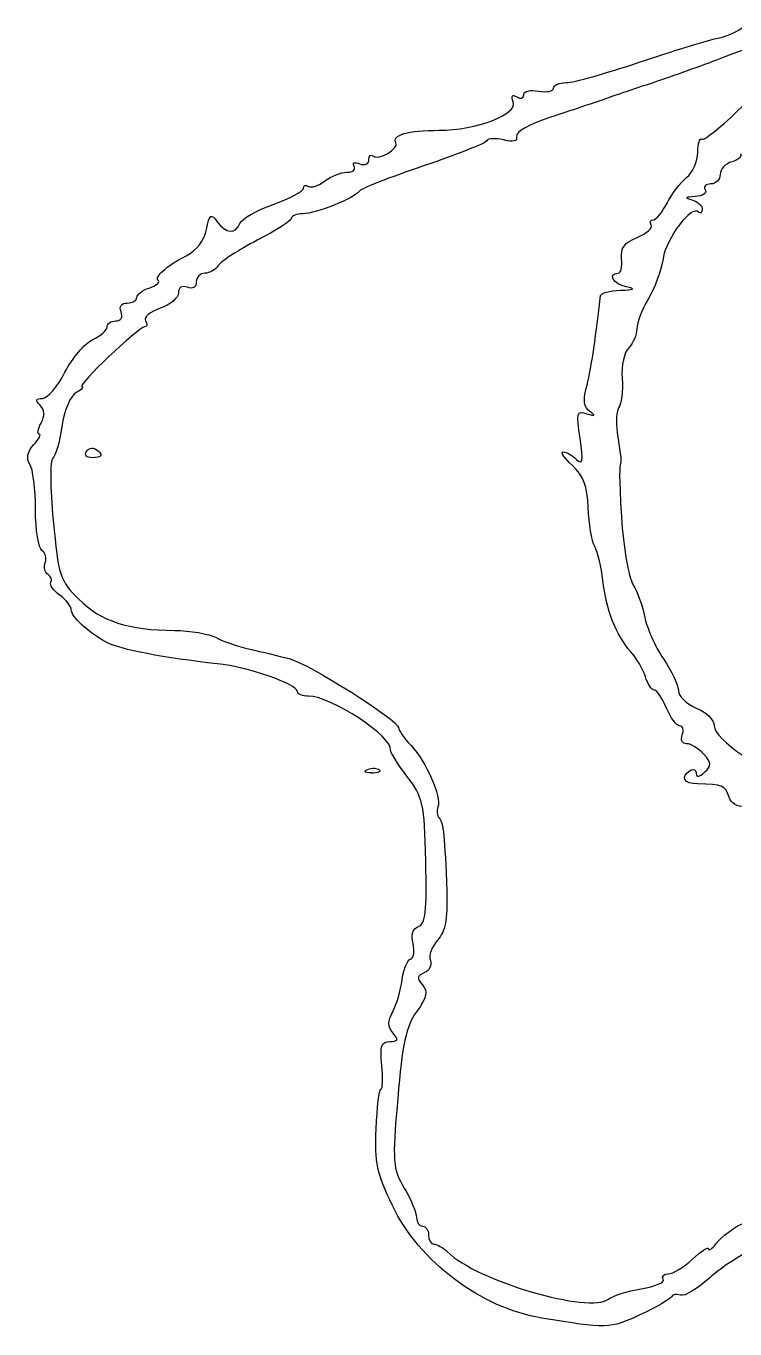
# Model space of a CAD drawing. Extents: x 164 to 448, y 306 to 448.
# Drawn here: x 214.93 to 235.54, y 333.66 to 371.52 of the extents above; entities that cross this region are included whole.
import ezdxf

# ---------------------------------------------------------------- set-up
doc = ezdxf.new("R2010")
doc.units = 0
doc.layers.add('Layer_1', color=7, linetype='CONTINUOUS')

msp = doc.modelspace()

# ---------------------------------------------------------------- linework, layer by layer
at = {"layer": 'Layer_1', "color": 7}
for points in [[(216.837859, 358.97417), (216.837831, 358.974454)], [(224.967112, 349.81526), (224.96724, 349.81611)]]:
    msp.add_lwpolyline(points, dxfattribs=at)
for points in [[(235.049899, 371.170403), (235.352625, 371.231631), (235.689338, 371.388387), (235.798089, 371.519206)], [(232.751254, 370.467043), (233.712748, 370.792998), (234.747139, 371.109487), (235.049899, 371.170403)], [(236.402991, 370.998425), (236.212673, 370.970079), (235.667492, 370.79263), (235.191591, 370.605146)], [(230.631313, 369.874375), (230.835776, 369.874375), (231.789759, 370.141115), (232.751254, 370.467043)], [(235.191591, 370.605146), (234.715669, 370.417776), (233.859059, 370.108035), (233.287971, 369.917235)], [(234.577324, 368.235043), (234.720615, 368.146318), (236.387591, 369.730346), (236.777698, 370.325707)], [(230.259518, 369.7128), (230.259518, 369.801524), (230.426762, 369.874375), (230.631313, 369.874375)], [(233.287971, 369.917235), (232.716886, 369.726463), (232.016012, 369.489061), (231.730466, 369.389906)], [(229.092644, 369.31595), (229.024301, 369.493115), (229.058912, 369.542438), (229.1918, 369.460233)], [(229.1918, 369.460233), (229.303117, 369.391068), (229.394307, 369.419414), (229.394307, 369.521461)], [(229.394307, 369.521461), (229.394307, 369.62606), (229.58437, 369.673398), (229.826911, 369.629461)], [(229.826911, 369.629461), (230.064823, 369.586091), (230.259518, 369.623792), (230.259518, 369.7128)], [(226.936559, 368.490076), (228.015524, 368.490076), (229.23091, 368.955581), (229.092644, 369.31595)], [(231.730466, 369.389906), (231.444967, 369.290693), (230.744047, 369.055474), (230.172962, 368.867112)], [(230.172962, 368.867112), (229.570095, 368.668403), (229.15563, 368.436104), (229.184714, 368.313506)], [(225.679377, 368.134526), (225.544958, 368.351943), (226.033325, 368.490076), (226.936559, 368.490076)], [(225.004073, 367.746208), (225.157569, 367.592854), (225.789639, 367.956255), (225.679377, 368.134526)], [(228.326882, 368.186513), (228.294935, 368.115364), (227.464614, 367.786035), (226.481185, 367.45492)], [(228.809636, 368.209191), (228.575806, 368.267868), (228.35857, 368.25823), (228.326882, 368.186513)], [(229.184714, 368.313506), (229.218446, 368.170639), (229.097718, 368.136907), (228.809636, 368.209191)], [(234.456171, 367.847631), (234.456171, 368.101899), (234.510341, 368.27623), (234.577324, 368.235043)], [(224.626243, 367.517735), (224.782319, 367.458208), (224.894798, 367.506397), (224.894798, 367.63509)], [(224.894798, 367.63509), (224.894798, 367.756413), (224.94361, 367.806302), (225.004073, 367.746208)], [(234.131692, 367.115301), (234.310133, 367.263836), (234.456171, 367.593364), (234.456171, 367.847631)], [(235.698497, 367.818066), (235.750853, 367.733594), (235.638147, 367.62446), (235.449133, 367.57457)], [(223.614731, 367.018271), (223.795298, 367.154901), (224.083993, 367.269137), (224.256124, 367.272539)], [(224.256124, 367.272539), (224.428357, 367.274806), (224.52156, 367.355027), (224.463421, 367.44942)], [(224.463421, 367.44942), (224.403043, 367.547216), (224.472209, 367.576413), (224.626243, 367.517735)], [(226.481185, 367.45492), (225.49773, 367.123776), (224.655242, 366.791584), (224.609, 366.71675)], [(235.449133, 367.57457), (235.259864, 367.524964), (235.104948, 367.360554), (235.104948, 367.208816)], [(222.991243, 366.803121), (222.991243, 366.884759), (223.057828, 366.911121), (223.138814, 366.860948)], [(223.138814, 366.860948), (223.219602, 366.810208), (223.434167, 366.880791), (223.614731, 367.018271)], [(233.56167, 366.369335), (233.696713, 366.630973), (233.953262, 366.966794), (234.131692, 367.115301)], [(234.835146, 366.933005), (234.686696, 366.933005), (234.613477, 366.854769), (234.672324, 366.759808)], [(235.104948, 367.208816), (235.104948, 367.056879), (234.983511, 366.933005), (234.835146, 366.933005)], [(222.111927, 366.337871), (222.595569, 366.511918), (222.991243, 366.7212), (222.991243, 366.803121)], [(224.609, 366.71675), (224.486147, 366.517757), (223.348456, 366.066737), (222.969951, 366.066737)], [(234.379721, 366.566485), (234.086494, 366.549477), (234.060749, 366.525666), (234.282974, 366.466989)], [(234.282974, 366.466989), (234.44951, 366.423619), (234.585788, 366.30258), (234.585788, 366.198548)], [(234.672324, 366.759808), (234.730916, 366.664847), (234.599559, 366.577824), (234.379721, 366.566485)], [(221.141608, 365.784548), (221.191299, 365.914942), (221.628268, 366.163965), (222.111927, 366.337871)], [(233.162093, 365.893398), (233.246424, 365.893398), (233.42665, 366.107414), (233.56167, 366.369335)], [(234.480934, 366.114076), (234.270349, 366.32469), (233.545473, 365.373865), (233.447757, 364.759087)], [(234.585788, 366.198548), (234.585788, 366.094517), (234.538733, 366.056532), (234.480934, 366.114076)], [(220.173956, 365.608233), (220.263446, 366.055398), (220.30143, 366.082923), (220.484494, 365.832454)], [(220.484494, 365.832454), (220.738394, 365.485266), (221.018919, 365.464772), (221.141608, 365.784548)], [(222.644585, 365.937194), (222.644418, 365.866044), (222.196535, 365.576882), (221.649511, 365.295033)], [(222.969951, 366.066737), (222.791255, 366.066737), (222.644764, 366.00806), (222.644585, 365.937194)], [(232.697004, 365.380157), (232.972135, 365.493827), (233.154643, 365.656252), (233.102622, 365.740328)], [(233.102622, 365.740328), (233.050266, 365.8248), (233.077961, 365.893398), (233.162093, 365.893398)], [(219.584758, 364.847102), (219.893522, 365.006693), (220.109417, 365.285452), (220.173956, 365.608233)], [(232.242749, 364.754381), (232.207231, 365.074243), (232.314664, 365.221871), (232.697004, 365.380157)], [(221.649511, 365.295033), (221.102484, 365.013269), (220.59258, 364.682211), (220.516466, 364.559528)], [(218.772646, 364.112674), (218.650955, 364.23428), (218.987059, 364.538438), (219.584758, 364.847102)], [(232.139398, 364.335789), (232.221064, 364.335789), (232.268034, 364.524293), (232.242749, 364.754381)], [(233.447757, 364.759087), (233.392708, 364.411417), (233.19794, 363.882104), (233.015417, 363.582709)], [(220.127094, 364.336441), (219.989047, 364.336441), (219.876143, 364.221921), (219.876143, 364.082173)], [(220.516466, 364.559528), (220.440129, 364.436787), (220.265147, 364.336441), (220.127094, 364.336441)], [(232.379549, 363.938797), (232.013347, 364.008813), (231.815917, 364.335789), (232.139398, 364.335789)], [(218.145614, 363.632202), (218.145614, 363.720926), (218.307189, 363.8448), (218.504801, 363.907446)], [(218.504801, 363.907446), (218.702319, 363.970375), (218.822885, 364.062501), (218.772646, 364.112674)], [(219.616574, 363.927402), (219.45653, 363.98863), (219.357006, 363.927402), (219.357006, 363.765827)], [(219.876143, 364.082173), (219.876143, 363.927118), (219.774662, 363.86674), (219.616574, 363.927402)], [(231.629221, 363.68708), (231.637158, 363.75823), (231.897152, 363.827395), (232.206523, 363.840435)], [(232.206523, 363.840435), (232.613294, 363.857443), (232.661134, 363.884939), (232.379549, 363.938797)], [(217.688953, 363.210973), (217.62591, 363.375383), (217.69143, 363.470627), (217.867479, 363.470627)], [(217.867479, 363.470627), (218.020436, 363.470627), (218.145614, 363.543477), (218.145614, 363.632202)], [(219.357006, 363.765827), (219.357006, 363.622394), (219.117591, 363.421191), (218.824889, 363.319115)], [(231.209753, 360.986145), (231.350182, 361.513247), (231.464361, 362.248753), (231.629221, 363.68708)], [(233.015417, 363.582709), (232.832894, 363.28337), (232.683219, 362.896498), (232.682865, 362.723187)], [(217.53438, 362.95132), (217.689236, 362.95132), (217.749557, 363.052517), (217.688953, 363.210973)], [(218.824889, 363.319115), (218.532197, 363.217068), (218.342134, 363.053792), (218.402495, 362.956139)], [(218.372306, 362.778406), (218.196558, 362.778406), (216.383732, 361.049953), (216.551699, 361.042753)], [(216.864488, 362.408513), (217.093187, 362.512828), (217.280225, 362.677521), (217.280225, 362.774721)], [(217.280225, 362.774721), (217.280225, 362.87195), (217.394546, 362.95132), (217.53438, 362.95132)], [(218.402495, 362.956139), (218.462845, 362.858627), (218.449551, 362.778406), (218.372306, 362.778406)], [(232.682865, 362.723187), (232.682519, 362.549707), (232.577048, 362.302781), (232.448496, 362.17423)], [(216.058504, 361.460409), (216.273172, 361.877641), (216.635805, 362.304312), (216.864488, 362.408513)], [(232.448496, 362.17423), (232.3149, 362.040718), (232.23295, 361.656765), (232.257101, 361.278057)], [(215.401303, 360.701745), (215.548138, 360.701745), (215.843851, 361.043178), (216.058504, 361.460409)], [(232.257101, 361.278057), (232.280345, 360.913691), (232.239526, 360.537732), (232.16506, 360.442602)], [(216.38213, 360.866721), (216.20814, 360.765524), (216.040518, 360.363912), (215.9687, 359.876891)], [(216.551699, 361.042753), (216.619163, 361.037083), (216.543478, 360.961115), (216.38213, 360.866721)], [(231.317782, 360.320854), (231.149716, 360.440759), (231.117401, 360.639638), (231.209753, 360.986145)], [(215.333838, 360.501902), (215.18312, 360.652706), (215.199618, 360.701745), (215.401303, 360.701745)], [(215.362242, 359.982765), (215.479964, 360.202734), (215.471007, 360.364677), (215.333838, 360.501902)], [(232.16506, 360.442602), (232.091359, 360.347641), (232.069277, 360.016469), (232.116248, 359.707068)], [(231.032276, 359.535912), (230.921923, 360.289162), (230.939328, 360.351128), (231.23433, 360.25509)], [(231.23433, 360.25509), (231.479725, 360.175153), (231.499681, 360.191027), (231.317782, 360.320854)], [(215.152563, 359.356337), (215.305237, 359.524998), (215.376471, 359.663187), (215.310764, 359.663187)], [(215.310764, 359.663187), (215.245086, 359.663187), (215.268131, 359.806904), (215.362242, 359.982765)], [(215.9687, 359.876891), (215.902114, 359.426381), (215.781471, 359.014649), (215.700231, 358.961811)], [(232.116248, 359.707068), (232.358695, 358.11737), (232.079851, 359.712737), (232.234849, 357.258472)], [(215.036541, 358.793858), (214.925905, 358.968756), (214.96284, 359.146403), (215.152563, 359.356337)], [(216.676709, 359.150202), (216.73618, 359.246863), (216.8579, 359.281446), (216.946511, 359.226454)], [(230.931164, 358.927994), (231.111306, 358.752529), (231.13027, 358.866765), (231.032276, 359.535912)], [(215.700231, 358.961811), (215.618564, 358.908803), (215.624772, 358.098236), (215.714687, 357.157843)], [(216.837831, 358.974454), (216.68938, 358.974454), (216.616983, 359.05354), (216.676709, 359.150202)], [(216.946511, 359.226454), (217.186549, 359.078202), (217.141818, 358.97417), (216.837859, 358.97417)], [(230.810332, 358.747172), (230.574631, 358.965723), (230.455494, 359.144277), (230.545519, 359.144277)], [(230.545519, 359.144277), (230.635548, 359.144277), (230.809085, 359.047049), (230.931164, 358.927994)], [(215.200865, 357.466876), (215.199473, 358.05617), (215.125407, 358.653288), (215.036541, 358.793858)], [(231.270182, 357.520762), (231.246088, 358.156006), (231.138541, 358.443014), (230.810332, 358.747172)], [(215.388349, 356.281257), (215.286698, 356.344186), (215.202283, 356.877638), (215.200865, 357.466876)], [(231.460614, 356.394217), (231.37274, 356.557776), (231.287417, 357.064639), (231.270182, 357.520762)], [(215.714687, 357.157843), (215.867673, 355.540989), (215.907613, 355.418447), (216.463592, 354.862517)], [(232.234849, 357.258472), (232.290777, 356.38475), (232.444018, 355.497704), (232.57495, 355.287317)], [(215.482459, 355.930413), (215.53215, 356.060239), (215.490112, 356.218384), (215.388349, 356.281257)], [(231.696428, 355.414224), (231.653795, 355.789786), (231.548091, 356.230743), (231.460614, 356.394217)], [(215.559675, 355.589858), (215.467095, 355.646551), (215.432201, 355.800189), (215.482459, 355.930413)], [(215.647549, 355.356283), (215.691939, 355.427433), (215.651801, 355.532882), (215.559675, 355.589858)], [(215.904283, 354.983953), (215.71901, 355.117465), (215.60351, 355.285077), (215.647549, 355.356283)], [(232.500637, 353.346945), (232.089956, 353.798617), (231.79195, 354.564652), (231.696428, 355.414224)], [(232.57495, 355.287317), (232.705826, 355.076986), (232.859832, 354.649918), (232.917004, 354.338334)], [(216.241098, 354.558246), (216.241098, 354.658876), (216.089444, 354.850441), (215.904283, 354.983953)], [(216.463592, 354.862517), (217.099749, 354.226337), (217.90567, 353.963367), (219.239419, 353.956791)], [(217.273751, 353.609206), (216.730803, 353.899786), (216.241098, 354.349871), (216.241098, 354.558246)], [(232.917004, 354.338334), (232.97381, 354.026835), (233.217334, 353.483121), (233.457284, 353.130066)], [(220.48096, 352.988872), (218.965527, 353.152431), (217.652975, 353.406274), (217.273751, 353.609206)], [(219.239419, 353.956791), (219.697764, 353.955487), (220.242912, 353.861263), (220.45081, 353.749294)], [(220.45081, 353.749294), (220.658732, 353.637609), (221.101353, 353.485672), (221.434512, 353.412312)], [(221.434512, 353.412312), (221.767688, 353.338611), (222.280265, 353.216154), (222.573614, 353.139902)], [(232.933419, 352.611439), (232.868619, 352.825455), (232.673737, 353.156598), (232.500637, 353.346945)], [(222.816577, 352.178532), (222.815526, 352.397367), (221.395365, 352.890227), (220.48096, 352.988872)], [(222.573614, 353.139902), (223.160236, 352.987115), (225.755107, 351.352346), (225.758676, 351.133342)], [(233.457284, 353.130066), (233.697152, 352.776983), (233.89344, 352.35995), (233.89344, 352.20325)], [(233.191911, 352.222072), (233.114695, 352.222072), (232.998389, 352.397254), (232.933419, 352.611439)], [(223.141584, 352.048989), (222.963228, 352.048989), (222.816932, 352.107666), (222.816577, 352.178532)], [(233.547369, 351.702907), (233.429108, 351.988441), (233.269149, 352.222072), (233.191911, 352.222072)], [(233.89344, 352.20325), (233.89344, 352.046494), (234.1271, 351.821509), (234.412591, 351.703247)], [(225.52242, 350.478), (225.607629, 350.852457), (223.794377, 352.048989), (223.141584, 352.048989)], [(233.933012, 351.18377), (233.839157, 351.18377), (233.66562, 351.417345), (233.547369, 351.702907)], [(234.412591, 351.703247), (234.713631, 351.578523), (234.931745, 351.359178), (234.931745, 351.181162)], [(225.758676, 351.133342), (225.759883, 351.05794), (225.922717, 350.824337), (226.120527, 350.614205)], [(234.004048, 350.924117), (234.059068, 351.066983), (234.027292, 351.18377), (233.933012, 351.18377)], [(234.931745, 351.181162), (234.931745, 351.005698), (235.284007, 350.643713), (235.753801, 350.336381)], [(226.120527, 350.614205), (226.559347, 350.147877), (227.012414, 349.115216), (226.903164, 348.830447)], [(234.131805, 350.664463), (234.000873, 350.664463), (233.946703, 350.774447), (234.004048, 350.924117)], [(234.629391, 350.361638), (234.48077, 350.528315), (234.256887, 350.664463), (234.131805, 350.664463)], [(226.000913, 349.720724), (225.725187, 350.082255), (225.509902, 350.422951), (225.52242, 350.478)], [(234.656036, 349.835669), (234.864751, 350.027008), (234.860924, 350.101843), (234.629391, 350.361638)], [(224.96724, 349.81611), (224.76564, 349.824614), (224.724623, 349.865717), (224.862642, 349.920709)], [(224.862642, 349.920709), (224.987536, 349.970315), (225.13678, 349.964079), (225.194309, 349.906535)], [(225.194309, 349.906535), (225.251994, 349.848709), (225.149919, 349.808173), (224.967112, 349.81526)], [(234.45591, 349.498091), (234.051182, 349.500331), (233.939778, 349.701052), (234.23957, 349.886126)], [(234.23957, 349.886126), (234.334729, 349.944803), (234.412597, 349.908803), (234.412597, 349.802787)], [(234.412597, 349.802787), (234.412597, 349.680331), (234.499592, 349.692236), (234.656036, 349.835669)], [(226.547144, 347.25651), (226.505418, 348.949644), (226.470807, 349.104898), (226.000913, 349.720724)], [(235.356894, 349.131146), (235.253741, 349.456224), (235.163713, 349.492989), (234.45591, 349.498091)], [(235.844442, 348.849383), (235.597204, 348.823871), (235.42249, 348.923934), (235.356894, 349.131146)], [(226.903164, 348.830447), (226.858774, 348.715644), (226.872975, 348.571644), (226.935111, 348.510132)], [(226.935111, 348.510132), (227.060203, 348.385124), (227.10397, 347.960608), (227.155249, 346.376693)], [(226.335764, 345.351203), (226.543572, 345.43114), (226.583541, 345.791083), (226.547144, 347.25651)], [(227.155249, 346.376693), (227.181895, 345.549061), (227.117974, 345.210463), (226.887403, 344.95543)], [(226.178555, 344.857975), (226.113755, 345.117345), (226.167216, 345.286602), (226.335764, 345.351203)], [(226.887403, 344.95543), (226.720755, 344.771461), (226.62792, 344.507357), (226.680985, 344.368885)], [(226.102218, 344.40463), (226.198794, 344.436661), (226.233264, 344.640756), (226.178555, 344.857975)], [(225.85756, 343.800595), (225.895742, 344.100643), (226.005642, 344.372457), (226.102218, 344.40463)], [(226.680985, 344.368885), (226.734248, 344.230554), (226.657174, 344.070879), (226.509403, 344.014299)], [(225.588835, 342.881943), (225.698649, 343.087172), (225.819547, 343.50052), (225.85756, 343.800595)], [(226.509403, 344.014299), (226.295898, 343.932661), (226.283737, 343.860094), (226.449933, 343.660025)], [(226.449933, 343.660025), (226.616922, 343.458765), (226.582679, 343.301924), (226.278692, 342.875055)], [(225.595638, 342.260334), (225.438797, 342.449405), (225.437182, 342.59811), (225.588835, 342.881943)], [(226.278692, 342.875055), (225.974191, 342.447449), (225.86544, 341.946737), (225.730862, 340.351994)], [(225.502946, 342.012019), (225.743182, 342.012019), (225.76138, 342.061058), (225.595638, 342.260334)], [(225.269994, 341.319742), (225.215824, 341.885679), (225.258656, 342.012019), (225.502946, 342.012019)], [(225.245333, 340.626132), (225.295024, 340.626132), (225.306561, 340.938992), (225.269994, 341.319742)], [(225.104791, 339.476513), (225.132287, 340.108044), (225.195131, 340.625395), (225.245333, 340.626132)], [(225.730862, 340.351994), (225.573171, 338.48382), (225.58485, 338.325307), (225.921549, 337.754494)], [(225.578582, 337.243436), (225.130711, 338.172066), (225.062532, 338.493458), (225.104791, 339.476513)], [(225.921549, 337.754494), (226.118812, 337.420148), (226.280205, 337.034268), (226.280205, 336.896901)], [(229.913235, 333.977726), (228.142049, 334.276469), (226.363127, 335.616718), (225.578582, 337.243436)], [(234.981694, 336.130356), (235.378261, 336.623159), (236.057956, 336.941008), (237.19555, 337.165937)], [(226.280205, 336.896901), (226.280205, 336.759704), (226.358357, 336.647169), (226.453232, 336.647169)], [(226.453232, 336.647169), (226.548391, 336.647169), (226.626259, 336.530381), (226.626259, 336.387515)], [(226.626259, 336.387515), (226.626259, 336.244932), (226.698174, 336.127861), (226.786955, 336.127861)], [(226.786955, 336.127861), (226.875708, 336.127861), (227.05052, 336.026381), (227.176325, 335.90194)], [(227.176325, 335.90194), (228.037082, 335.051405), (231.318394, 334.091424), (231.862776, 334.530935)], [(234.301955, 335.687216), (234.553785, 335.920507), (234.762335, 336.056882), (234.765354, 335.990041)], [(234.765354, 335.990041), (234.768756, 335.923427), (234.865757, 335.984372), (234.981694, 336.130356)], [(236.217501, 336.045373), (235.782499, 335.86594), (235.142328, 335.458828), (234.794968, 335.140724)], [(233.599482, 335.262869), (233.733957, 335.262869), (234.050097, 335.453641), (234.301955, 335.687216)], [(232.813749, 334.825767), (233.218655, 334.892381), (233.5061, 335.018239), (233.452477, 335.10498)], [(233.452477, 335.10498), (233.399214, 335.192003), (233.464949, 335.262869), (233.599482, 335.262869)], [(234.794968, 335.140724), (234.447591, 334.822535), (234.068794, 334.598542), (233.953118, 334.642961)], [(231.862776, 334.530935), (231.980868, 334.62618), (232.408828, 334.759124), (232.813749, 334.825767)], [(233.953118, 334.642961), (233.837464, 334.687181), (233.718296, 334.665638), (233.68839, 334.595906)], [(233.68839, 334.595906), (233.658201, 334.52589), (233.247351, 334.287865), (232.774832, 334.068151)], [(232.774832, 334.068151), (231.908122, 333.665093), (231.789243, 333.66138), (229.913235, 333.977726)]]:
    msp.add_open_spline(points, degree=3, dxfattribs=at)

doc.saveas('drawing.dxf')
